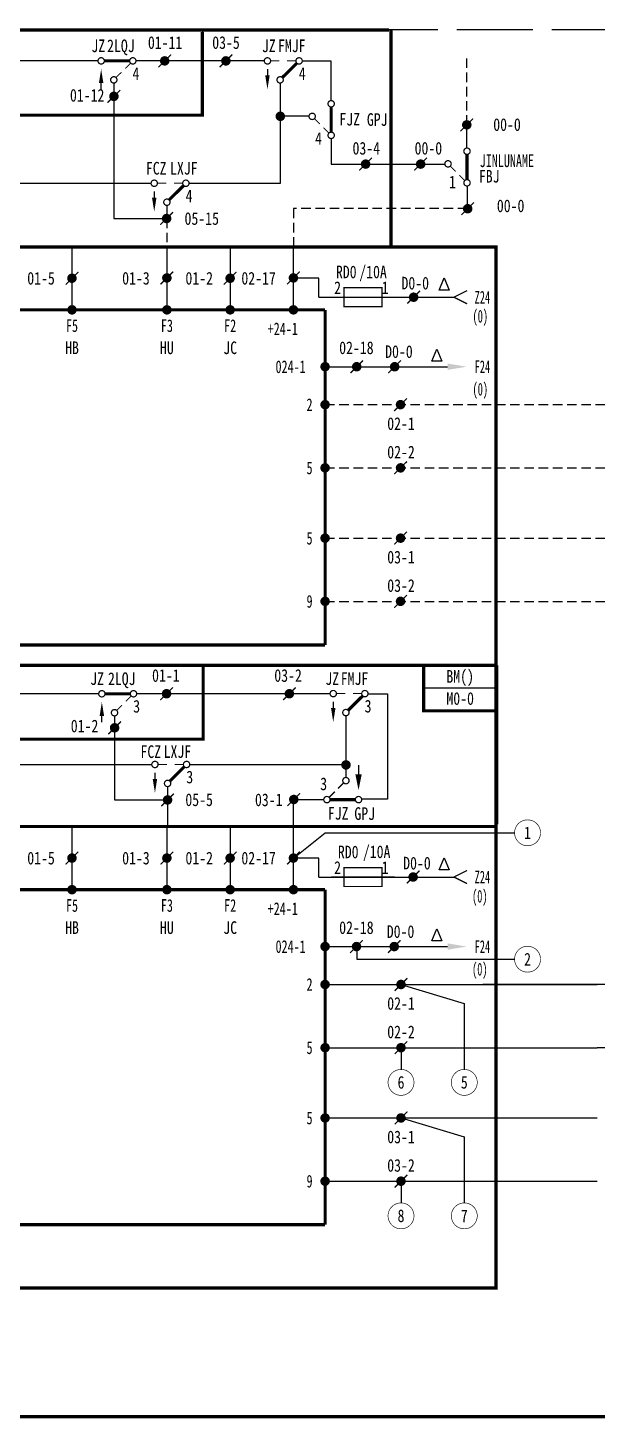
# Model space of a CAD drawing. Header units: millimetres. Extents: x -451 to 0, y -220 to 0.
# Drawn here: x -274.8 to -184.8, y -219.7 to 0.3 of the extents above; entities that cross this region are included whole.
import ezdxf
from ezdxf.enums import TextEntityAlignment as Align

# ---------------------------------------------------------------- set-up
doc = ezdxf.new("R2010")
doc.units = ezdxf.units.MM
doc.linetypes.add('ACAD_ISO02W100', pattern=[15, 12, -3])
doc.linetypes.add('DASHEDX2', pattern=[1.5, 1, -0.5])
for name, color, linetype in [('define', 7, 'Continuous'), ('hide', 7, 'Continuous'), ('tie', 7, 'Continuous')]:
    doc.layers.add(name, color=color, linetype=linetype)

# ---------------------------------------------------------------- blocks, each defined once
blk = doc.blocks.new('JY')
at = {"const_width": 0.75}
blk.add_lwpolyline([(0.375, 0, -1), (-0.375, 0, -1)], format="xyb", close=True, dxfattribs=at)
at = {"width": 0.7}
blk.add_attdef('Z20', text='', height=2, dxfattribs=at).set_placement((1.5, 0), align=Align.MIDDLE_LEFT)
blk = doc.blocks.new('JX')
at = {"const_width": 0.75}
blk.add_lwpolyline([(-0.375, 0, 1), (0.375, 0, 1)], format="xyb", close=True, dxfattribs=at)
at = {"width": 0.7}
blk.add_attdef('Z20', text='', height=2, dxfattribs=at).set_placement((0, -3.5), align=Align.CENTER)
blk = doc.blocks.new('D1')
at = {"const_width": 0.2}
for points in [[(0, 0.5, -1), (0, -0.5, -1), (0, 0.5)], [(5, 0.5, -1), (5, -0.5, -1), (5, 0.5)], [(3, -2.5, -1), (3, -3.5, -1), (3, -2.5)]]:
    blk.add_lwpolyline(points, format="xyb", dxfattribs=at)
for points, const_width in [([(4.5, 0), (0.5, 0)], 0.5), ([(1.25, -1.25), (0.31, -0.31)], 0.2), ([(2.68, -2.68), (1.75, -1.75)], 0.2)]:
    blk.add_lwpolyline(points, dxfattribs=dict(const_width=const_width))

msp = doc.modelspace()

# ---------------------------------------------------------------- linework, layer by layer
at = {"color": 7}
for p, q in [((-247.21, -0.31), (-247.21, -13.49)), ((-247.21, -13.49), (-377.73, -13.49)), ((-279.32, -24.26), (-255.32, -24.26)), ((-252.82, -27.77), (-252.82, -30.03)), ((-267.82, -34.29), (-267.82, -44.29)), ((-252.82, -34.29), (-252.82, -44.29)), ((-242.82, -34.29), (-242.82, -44.29)), ((-232.82, -44.29), (-232.82, -34.29)), ((-228.82, -39.29), (-232.82, -39.29)), ((-228.82, -42.29), (-228.82, -39.29)), ((-228.82, -42.29), (-207.45, -42.29)), ((-227.82, -53.29), (-208.45, -53.29)), ((-227.82, -59.29), (-227.82, -59.29)), ((-227.82, -69.29), (-227.82, -69.29)), ((-227.82, -80.41), (-227.82, -80.41)), ((-227.82, -90.41), (-227.82, -90.41)), ((-224.53, -108.52), (-224.53, -118.31)), ((-279.21, -116.22), (-255.21, -116.22)), ((-249.21, -116.22), (-224.53, -116.22)), ((-252.71, -119.73), (-252.71, -120.58)), ((-252.71, -120.23), (-252.71, -126.03)), ((-267.82, -126.03), (-267.82, -136.03)), ((-252.82, -126.03), (-252.82, -136.03)), ((-242.82, -126.03), (-242.82, -136.03)), ((-232.82, -136.03), (-232.82, -126.03)), ((-232.82, -131.03), (-227.82, -127.03)), ((-227.82, -127.03), (-197.82, -127.03)), ((-228.82, -131.03), (-232.82, -131.03)), ((-228.82, -134.03), (-228.82, -131.03)), ((-228.82, -134.03), (-207.45, -134.03)), ((-227.82, -145.03), (-208.45, -145.03)), ((-222.82, -145.03), (-222.82, -147.03)), ((-222.82, -147.03), (-197.82, -147.03)), ((-227.82, -151.03), (-227.82, -151.03)), ((-227.82, -151.03), (-184.82, -151.03)), ((-215.82, -151.03), (-205.82, -154.03)), ((-125.35, -151.03), (-184.82, -151.03)), ((-205.82, -154.03), (-205.82, -164.52)), ((-227.82, -161.03), (-227.82, -161.03)), ((-227.82, -161.03), (-184.82, -161.03)), ((-215.82, -161.03), (-215.82, -164.52)), ((-135.35, -161.03), (-184.82, -161.03)), ((-227.82, -172.15), (-227.82, -172.15)), ((-227.82, -172.15), (-184.82, -172.15)), ((-215.82, -172.15), (-205.82, -175.15)), ((-205.82, -175.15), (-205.82, -185.64)), ((-227.82, -182.15), (-227.82, -182.15)), ((-227.82, -182.15), (-184.82, -182.15)), ((-215.82, -182.15), (-215.82, -185.64))]:
    msp.add_line(p, q, dxfattribs=at)
for p, q in [((-263.71, -4.9), (-309.33, -4.9)), ((-237.43, -4.9), (-257.71, -4.9)), ((-205.34, -24.65), (-205.34, -28.28)), ((-263.6, -105.03), (-309.22, -105.03)), ((-226.95, -105.03), (-257.6, -105.03)), ((-200.71, -104.14), (-212.24, -104.14)), ((-184.82, -151.03), (-202.87, -151.03))]:
    msp.add_line(p, q)
at = {"linetype": 'DASHEDX2', "ltscale": 1.5}
for p, q in [((-205.41, -15.01), (-205.41, -4.48)), ((-252.82, -29.85), (-252.82, -34.07))]:
    msp.add_line(p, q, dxfattribs=at)
at = {"color": 7, "linetype": 'DASHEDX2', "ltscale": 1.5}
for p, q in [((-227.82, -59.29), (-177.59, -59.29)), ((-227.82, -69.29), (-177.59, -69.29)), ((-227.82, -80.41), (-177.59, -80.41)), ((-227.82, -90.41), (-177.59, -90.41))]:
    msp.add_line(p, q, dxfattribs=at)
at = {"color": 7}
for points, const_width in [([(-100.9, 0), (-100.9, -219.4), (-450.73, -219.4)], 0.5), ([(-217.41, 0.08), (-217.41, -34.34)], 0.5), ([(-247.21, -0.31), (-247.21, -13.49), (-406.01, -13.49), (-406.01, -34.34)], 0.5), ([(-262.71, -4.9), (-258.71, -4.9)], 0.5), ([(-258.56, -5.25), (-259.41, -6.1)], 0.15), ([(-236.43, -4.9), (-235.03, -4.9)], 0.15), ([(-232.28, -5.25), (-234.58, -7.54)], 0.5), ([(-233.83, -4.9), (-232.43, -4.9)], 0.15), ([(-260.01, -6.7), (-260.86, -7.54)], 0.15), ([(-254.32, -24.26), (-252.92, -24.26)], 0.15), ([(-251.72, -24.26), (-250.32, -24.26)], 0.15), ([(-250.17, -24.61), (-252.47, -26.9)], 0.5), ([(-247.1, -100.53), (-247.1, -112.21), (-377.79, -112.21), (-377.79, -100.46)], 0.5), ([(-212.25, -100.53), (-212.25, -107.74), (-200.72, -107.74)], 0.5), ([(-200.71, -100.53), (-200.71, -125.7)], 0.5), ([(-262.6, -105.03), (-258.6, -105.03)], 0.5), ([(-258.46, -105.39), (-259.3, -106.23)], 0.15), ([(-226.03, -105.01), (-224.63, -105.01)], 0.15), ([(-221.88, -105.37), (-224.17, -107.66)], 0.5), ([(-223.43, -105.01), (-222.03, -105.01)], 0.15), ([(-259.9, -106.83), (-260.75, -107.68)], 0.15), ([(-254.21, -116.22), (-252.81, -116.22)], 0.15), ([(-250.07, -116.57), (-252.36, -118.86)], 0.5), ([(-251.61, -116.22), (-250.21, -116.22)], 0.15), ([(-222.53, -117.78), (-222.53, -116.28)], 0.2), ([(-200.82, -126.03), (-200.82, -199.04), (-426.66, -199.04), (-426.66, -126.03), (-200.82, -126.03)], 0.5), ([(-415.82, -136.03), (-227.82, -136.03)], 0.5), ([(-227.82, -189.04), (-227.82, -136.03)], 0.5), ([(-415.82, -189.04), (-227.82, -189.04)], 0.5)]:
    msp.add_lwpolyline(points, dxfattribs=dict(at, const_width=const_width))
for points, const_width in [([(-263.71, -4.9, 1), (-262.71, -4.9, 1)], 0.2), ([(-258.71, -4.9, 1), (-257.71, -4.9, 1)], 0.2), ([(-237.43, -4.9, 1), (-236.43, -4.9, 1)], 0.2), ([(-232.43, -4.9, 1), (-231.43, -4.9, 1)], 0.2), ([(-261.71, -7.9, 1), (-260.71, -7.9, 1)], 0.2), ([(-235.43, -7.9, 1), (-234.43, -7.9, 1)], 0.2), ([(-234.52, -13.67, -1), (-235.27, -13.67, -1)], 0.75), ([(-255.32, -24.26, 1), (-254.32, -24.26, 1)], 0.2), ([(-250.32, -24.26, 1), (-249.32, -24.26, 1)], 0.2), ([(-253.32, -27.26, 1), (-252.32, -27.26, 1)], 0.2), ([(-263.6, -105.03, 1), (-262.6, -105.03, 1)], 0.2), ([(-258.6, -105.03, 1), (-257.6, -105.03, 1)], 0.2), ([(-227.03, -105.01, 1), (-226.03, -105.01, 1)], 0.2), ([(-222.03, -105.01, 1), (-221.03, -105.01, 1)], 0.2), ([(-261.6, -108.03, 1), (-260.6, -108.03, 1)], 0.2), ([(-225.03, -108.01, 1), (-224.03, -108.01, 1)], 0.2), ([(-255.21, -116.22, 1), (-254.21, -116.22, 1)], 0.2), ([(-250.21, -116.22, 1), (-249.21, -116.22, 1)], 0.2), ([(-224.14, -116.29, -1), (-224.89, -116.29, -1)], 0.75), ([(-253.21, -119.22, 1), (-252.21, -119.22, 1)], 0.2), ([(-193.77, -127.03, -1), (-197.87, -127.03, -1)], 0.1), ([(-193.77, -147.03, -1), (-197.87, -147.03, -1)], 0.1), ([(-213.77, -166.52, -1), (-217.87, -166.52, -1)], 0.1), ([(-203.77, -166.52, -1), (-207.87, -166.52, -1)], 0.1), ([(-213.77, -187.64, -1), (-217.87, -187.64, -1)], 0.1), ([(-203.77, -187.64, -1), (-207.87, -187.64, -1)], 0.1)]:
    msp.add_lwpolyline(points, format="xyb", close=True, dxfattribs=dict(at, const_width=const_width))
for points, const_width in [([(-254.16, -5.9), (-252.16, -3.9)], 0.2), ([(-244.49, -5.9), (-242.49, -3.9)], 0.2), ([(-262.2, -11.51), (-260.2, -9.51)], 0.2), ([(-226.86, -16.18), (-226.86, -12.18)], 0.5), ([(-228.66, -14.88), (-229.51, -14.03)], 0.15), ([(-206.42, -16.02), (-204.42, -14.02)], 0.2), ([(-227.21, -16.32), (-228.06, -15.48)], 0.15), ([(-205.39, -23.69), (-205.39, -19.69)], 0.5), ([(-222.42, -22.23), (-220.42, -20.23)], 0.2), ([(-213.72, -22.23), (-211.72, -20.23)], 0.2), ([(-207.19, -22.39), (-208.04, -21.55)], 0.15), ([(-205.75, -23.84), (-206.59, -22.99)], 0.15), ([(-206.28, -29.29), (-204.28, -27.29)], 0.2), ([(-253.87, -30.84), (-251.87, -28.84)], 0.2), ([(-268.82, -40.29), (-266.82, -38.29)], 0.2), ([(-253.82, -40.24), (-251.82, -38.24)], 0.2), ([(-243.82, -40.29), (-241.82, -38.29)], 0.2), ([(-233.82, -40.24), (-231.82, -38.24)], 0.2), ([(-214.82, -43.29), (-212.82, -41.29)], 0.2), ([(-205.38, -43.33), (-207.45, -42.29), (-205.38, -41.25)], 0.2), ([(-216.82, -42.29), (-226.82, -42.29)], 0.2), ([(-223.82, -54.29), (-221.82, -52.29)], 0.2), ([(-217.82, -54.29), (-215.82, -52.29)], 0.2), ([(-216.89, -60.29), (-214.89, -58.29)], 0.2), ([(-216.89, -70.29), (-214.89, -68.29)], 0.2), ([(-216.89, -81.41), (-214.89, -79.41)], 0.2), ([(-216.89, -91.41), (-214.89, -89.41)], 0.2), ([(-253.87, -106.03), (-251.87, -104.03)], 0.2), ([(-234.46, -106.03), (-232.46, -104.03)], 0.2), ([(-262.08, -111.42), (-260.08, -109.42)], 0.2), ([(-253.71, -122.83), (-251.71, -120.83)], 0.2), ([(-233.77, -122.76), (-231.77, -120.76)], 0.2), ([(-268.82, -132.03), (-266.82, -130.03)], 0.2), ([(-253.82, -132.03), (-251.82, -130.03)], 0.2), ([(-243.82, -132.03), (-241.82, -130.03)], 0.2), ([(-233.82, -132.03), (-231.82, -130.03)], 0.2), ([(-216.82, -134.03), (-226.82, -134.03)], 0.2), ([(-214.91, -135.03), (-212.91, -133.03)], 0.2), ([(-205.38, -135.07), (-207.45, -134.03), (-205.38, -132.99)], 0.2), ([(-223.85, -146.03), (-221.85, -144.03)], 0.2), ([(-217.89, -146.03), (-215.89, -144.03)], 0.2), ([(-216.82, -152.03), (-214.82, -150.03)], 0.2), ([(-216.82, -162.03), (-214.82, -160.03)], 0.2), ([(-216.82, -173.15), (-214.82, -171.15)], 0.2), ([(-216.82, -183.15), (-214.82, -181.15)], 0.2)]:
    msp.add_lwpolyline(points, dxfattribs=dict(const_width=const_width))
for points, const_width in [([(-253.54, -4.9, 1), (-252.79, -4.9, 1)], 0.75), ([(-243.87, -4.9, 1), (-243.12, -4.9, 1)], 0.75), ([(-261.57, -10.51, 1), (-260.82, -10.51, 1)], 0.75), ([(-230.36, -13.68, 1), (-229.36, -13.68, 1)], 0.2), ([(-227.36, -11.68, 1), (-226.36, -11.68, 1)], 0.2), ([(-205.8, -15.02, 1), (-205.05, -15.02, 1)], 0.75), ([(-227.36, -16.68, 1), (-226.36, -16.68, 1)], 0.2), ([(-205.89, -19.19, 1), (-204.89, -19.19, 1)], 0.2), ([(-221.79, -21.23, 1), (-221.04, -21.23, 1)], 0.75), ([(-213.09, -21.23, 1), (-212.34, -21.23, 1)], 0.75), ([(-208.89, -21.19, 1), (-207.89, -21.19, 1)], 0.2), ([(-205.89, -24.19, 1), (-204.89, -24.19, 1)], 0.2), ([(-205.66, -28.29, 1), (-204.91, -28.29, 1)], 0.75), ([(-253.24, -29.84, 1), (-252.49, -29.84, 1)], 0.75), ([(-268.2, -39.29, 1), (-267.45, -39.29, 1)], 0.75), ([(-253.2, -39.24, 1), (-252.45, -39.24, 1)], 0.75), ([(-243.2, -39.29, 1), (-242.45, -39.29, 1)], 0.75), ([(-233.2, -39.24, 1), (-232.45, -39.24, 1)], 0.75), ([(-214.2, -42.29, 1), (-213.45, -42.29, 1)], 0.75), ([(-223.2, -53.29, 1), (-222.45, -53.29, 1)], 0.75), ([(-217.2, -53.29, 1), (-216.45, -53.29, 1)], 0.75), ([(-216.27, -59.29, 1), (-215.52, -59.29, 1)], 0.75), ([(-216.27, -69.29, 1), (-215.52, -69.29, 1)], 0.75), ([(-216.27, -80.41, 1), (-215.52, -80.41, 1)], 0.75), ([(-216.27, -90.41, 1), (-215.52, -90.41, 1)], 0.75), ([(-253.25, -105.03, 1), (-252.5, -105.03, 1)], 0.75), ([(-233.84, -105.03, 1), (-233.09, -105.03, 1)], 0.75), ([(-261.46, -110.42, 1), (-260.71, -110.42, 1)], 0.75), ([(-253.09, -121.83, 1), (-252.34, -121.83, 1)], 0.75), ([(-233.14, -121.76, 1), (-232.39, -121.76, 1)], 0.75), ([(-268.2, -131.03, 1), (-267.45, -131.03, 1)], 0.75), ([(-253.2, -131.03, 1), (-252.45, -131.03, 1)], 0.75), ([(-243.2, -131.03, 1), (-242.45, -131.03, 1)], 0.75), ([(-233.2, -131.03, 1), (-232.45, -131.03, 1)], 0.75), ([(-214.28, -134.03, 1), (-213.53, -134.03, 1)], 0.75), ([(-223.23, -145.03, 1), (-222.48, -145.03, 1)], 0.75), ([(-217.27, -145.03, 1), (-216.52, -145.03, 1)], 0.75), ([(-216.2, -151.03, 1), (-215.45, -151.03, 1)], 0.75), ([(-216.2, -161.03, 1), (-215.45, -161.03, 1)], 0.75), ([(-216.2, -172.15, 1), (-215.45, -172.15, 1)], 0.75), ([(-216.2, -182.15, 1), (-215.45, -182.15, 1)], 0.75)]:
    msp.add_lwpolyline(points, format="xyb", close=True, dxfattribs=dict(const_width=const_width))
for points in [[(-263.21, -6.2, 0, 0.7, 0), (-263.21, -8.4, 0.7, 0.7, 0)], [(-236.93, -9.4, 0, 0.7, 0), (-236.93, -7.2, 0.7, 0.7, 0)], [(-254.82, -28.76, 0, 0.7, 0), (-254.82, -26.56, 0.7, 0.7, 0)], [(-263.1, -106.33, 0, 0.7, 0), (-263.1, -108.53, 0.7, 0.7, 0)], [(-226.53, -109.51, 0, 0.7, 0), (-226.53, -107.31, 0.7, 0.7, 0)], [(-254.71, -120.72, 0, 0.7, 0), (-254.71, -118.52, 0.7, 0.7, 0)]]:
    msp.add_lwpolyline(points, format="xyseb", dxfattribs=at)
for points in [[(-236.93, -6.2), (-236.93, -7.2)], [(-263.21, -9.4), (-263.21, -8.4)], [(-254.82, -25.56), (-254.82, -26.56)], [(-226.53, -106.31), (-226.53, -107.31)], [(-263.1, -109.53), (-263.1, -108.53)], [(-254.71, -117.52), (-254.71, -118.52)]]:
    msp.add_lwpolyline(points, dxfattribs=at)
for points in [[(-226.86, -11.18), (-226.86, -4.92), (-231.43, -4.92)], [(-261.2, -8.4), (-261.2, -29.84), (-252.77, -29.84)], [(-234.9, -8.45), (-234.9, -24.28), (-249.29, -24.28)], [(-230.38, -13.67), (-234.9, -13.67)], [(-205.41, -18.69), (-205.41, -15.01)], [(-226.85, -17.2), (-226.85, -21.23), (-208.88, -21.23)], [(-221.01, -105.03), (-217.97, -105.03), (-217.97, -121.73), (-222.07, -121.73)], [(-261.08, -108.56), (-261.08, -121.8), (-252.82, -121.8)], [(-232.82, -126.03), (-232.82, -121.74), (-228.11, -121.74)]]:
    msp.add_lwpolyline(points)
for points in [[(-228.86, -9.48, 0, 0, 0), (-228.86, -10.48, 0.8, 0, 0), (-228.86, -12.68, 0, 0, 0)], [(-207.39, -20.19, 0, 0, 0), (-207.39, -19.19, 0.8, 0, 0), (-207.39, -16.99, 0, 0, 0)]]:
    msp.add_lwpolyline(points, format="xyseb")
at = {"linetype": 'DASHEDX2', "ltscale": 1.5}
msp.add_lwpolyline([(-205.34, -28.28), (-232.82, -28.28), (-232.82, -34.16)], dxfattribs=at)
at = {"color": 7, "const_width": 0.5}
msp.add_lwpolyline([(-200.82, -100.53), (-426.66, -100.53), (-426.66, -34.34), (-200.82, -34.34)], close=True, dxfattribs=at)
at = {"const_width": 0.2}
for points in [[(-221.82, -40.79), (-218.82, -40.79), (-218.82, -43.79), (-224.82, -43.79), (-224.82, -40.79)], [(-221.82, -132.53), (-218.82, -132.53), (-218.82, -135.53), (-224.82, -135.53), (-224.82, -132.53)]]:
    msp.add_lwpolyline(points, close=True, dxfattribs=at)
at = {"color": 7, "linetype": 'DASHEDX2', "ltscale": 1.5, "const_width": 0.5}
for points in [[(-415.82, -44.29), (-227.82, -44.29)], [(-227.82, -97.31), (-227.82, -44.29)], [(-415.82, -97.31), (-227.82, -97.31)]]:
    msp.add_lwpolyline(points, dxfattribs=at)
for points in [[(-208.45, -52.79), (-208.45, -53.79), (-205.45, -53.29)], [(-208.45, -144.53), (-208.45, -145.53), (-205.45, -145.03)]]:
    msp.add_solid(points)
at = {"color": 7}
msp.add_solid([(-223.03, -117.78), (-222.03, -117.78), (-222.53, -120.28)], dxfattribs=at)
at = {"layer": 'define'}
for p, q in [((-209.79, -41.15), (-209, -39.24)), ((-209, -39.24), (-208.21, -41.15)), ((-208.21, -41.15), (-209.79, -41.15)), ((-210.94, -52.4), (-210.15, -50.49)), ((-210.15, -50.49), (-209.36, -52.4)), ((-209.36, -52.4), (-210.94, -52.4)), ((-209.79, -132.88), (-209, -130.97)), ((-209, -130.97), (-208.21, -132.88)), ((-208.21, -132.88), (-209.79, -132.88)), ((-210.94, -144.14), (-210.15, -142.23)), ((-210.15, -142.23), (-209.36, -144.14)), ((-209.36, -144.14), (-210.94, -144.14))]:
    msp.add_line(p, q, dxfattribs=at)
at = {"layer": 'define', "const_width": 0.5}
for points in [[(-217.72, 0), (-450.73, 0), (-450.73, -100.53)], [(-200.82, -100.53), (-200.82, -126.03), (-450.73, -126.03), (-450.73, -100.53), (-200.82, -100.53)]]:
    msp.add_lwpolyline(points, dxfattribs=at)
at = {"layer": 'hide', "linetype": 'ACAD_ISO02W100'}
msp.add_lwpolyline([(0, 0), (-450.73, 0), (-450.73, -219.4), (0, -219.4)], close=True, dxfattribs=at)

# ---------------------------------------------------------------- block references
at = {"color": 7}
ref = msp.add_blockref('JX', (-267.82, -44.29), dxfattribs=dict(at, xscale=-1))
ref.add_attrib('Z20', 'F5', dxfattribs={"height": 2, "width": 0.7}).set_placement((-267.82, -47.79), align=Align.CENTER)
ref = msp.add_blockref('JX', (-252.82, -44.29), dxfattribs=dict(at, xscale=-1))
ref.add_attrib('Z20', 'F3', dxfattribs={"height": 2, "width": 0.7}).set_placement((-252.82, -47.79), align=Align.CENTER)
ref = msp.add_blockref('JX', (-242.82, -44.29), dxfattribs=dict(at, xscale=-1))
ref.add_attrib('Z20', 'F2', dxfattribs={"height": 2, "width": 0.7}).set_placement((-242.82, -47.79), align=Align.CENTER)
ref = msp.add_blockref('JY', (-232.82, -44.29), dxfattribs=dict(at, xscale=-1))
ref.add_attrib('Z20', '+24-1', dxfattribs={"height": 2, "width": 0.7}).set_placement((-236.89, -47.29), align=Align.MIDDLE_LEFT)
ref = msp.add_blockref('JY', (-227.82, -53.29), dxfattribs=at)
ref.add_attrib('Z20', '024-1', dxfattribs={"height": 2, "width": 0.7}).set_placement((-235.65, -53.29), align=Align.MIDDLE_LEFT)
ref = msp.add_blockref('JY', (-227.82, -59.29), dxfattribs=at)
ref.add_attrib('Z20', '2', dxfattribs={"height": 2, "width": 0.7}).set_placement((-230.75, -59.29), align=Align.MIDDLE_LEFT)
ref = msp.add_blockref('JY', (-227.82, -69.29), dxfattribs=at)
ref.add_attrib('Z20', '5', dxfattribs={"height": 2, "width": 0.7}).set_placement((-230.75, -69.29), align=Align.MIDDLE_LEFT)
ref = msp.add_blockref('JY', (-227.82, -80.41), dxfattribs=at)
ref.add_attrib('Z20', '5', dxfattribs={"height": 2, "width": 0.7}).set_placement((-230.75, -80.41), align=Align.MIDDLE_LEFT)
ref = msp.add_blockref('JY', (-227.82, -90.41), dxfattribs=at)
ref.add_attrib('Z20', '9', dxfattribs={"height": 2, "width": 0.7}).set_placement((-230.75, -90.41), align=Align.MIDDLE_LEFT)
at = {"color": 7, "xscale": -1, "rotation": 180}
msp.add_blockref('D1', (-227.53, -121.78), dxfattribs=at)
at = {"color": 7}
ref = msp.add_blockref('JX', (-267.82, -136.03), dxfattribs=dict(at, xscale=-1))
ref.add_attrib('Z20', 'F5', dxfattribs={"height": 2, "width": 0.7}).set_placement((-267.82, -139.53), align=Align.CENTER)
ref = msp.add_blockref('JX', (-252.82, -136.03), dxfattribs=dict(at, xscale=-1))
ref.add_attrib('Z20', 'F3', dxfattribs={"height": 2, "width": 0.7}).set_placement((-252.82, -139.53), align=Align.CENTER)
ref = msp.add_blockref('JX', (-242.82, -136.03), dxfattribs=dict(at, xscale=-1))
ref.add_attrib('Z20', 'F2', dxfattribs={"height": 2, "width": 0.7}).set_placement((-242.82, -139.53), align=Align.CENTER)
ref = msp.add_blockref('JY', (-232.82, -136.03), dxfattribs=dict(at, xscale=-1))
ref.add_attrib('Z20', '+24-1', dxfattribs={"height": 2, "width": 0.7}).set_placement((-236.89, -139.03), align=Align.MIDDLE_LEFT)
ref = msp.add_blockref('JY', (-227.82, -145.03), dxfattribs=at)
ref.add_attrib('Z20', '024-1', dxfattribs={"height": 2, "width": 0.7}).set_placement((-235.65, -145.03), align=Align.MIDDLE_LEFT)
ref = msp.add_blockref('JY', (-227.82, -151.03), dxfattribs=at)
ref.add_attrib('Z20', '2', dxfattribs={"height": 2, "width": 0.7}).set_placement((-230.75, -151.03), align=Align.MIDDLE_LEFT)
ref = msp.add_blockref('JY', (-227.82, -161.03), dxfattribs=at)
ref.add_attrib('Z20', '5', dxfattribs={"height": 2, "width": 0.7}).set_placement((-230.75, -161.03), align=Align.MIDDLE_LEFT)
ref = msp.add_blockref('JY', (-227.82, -172.15), dxfattribs=at)
ref.add_attrib('Z20', '5', dxfattribs={"height": 2, "width": 0.7}).set_placement((-230.75, -172.15), align=Align.MIDDLE_LEFT)
ref = msp.add_blockref('JY', (-227.82, -182.15), dxfattribs=at)
ref.add_attrib('Z20', '9', dxfattribs={"height": 2, "width": 0.7}).set_placement((-230.75, -182.15), align=Align.MIDDLE_LEFT)

# ---------------------------------------------------------------- texts
at = {"color": 4, "width": 0.8}
for s, p in [('JZ', (-262.58, -3.51)), ('JZ', (-235.62, -3.51)), ('FJZ', (-222.29, -15.12)), ('FCZ', (-252.88, -22.88)), ('RD0', (-222.84, -39.29))]:
    msp.add_text(s, height=2, dxfattribs=at).set_placement(p, align=Align.RIGHT)
at = {"color": 7, "width": 0.8}
for s, p in [('2LQJ', (-262.27, -3.51)), ('FMJF', (-235.26, -3.51)), ('LXJF', (-252.32, -22.88)), ('1', (-208.24, -25.07)), ('01-5', (-274.89, -40.29)), ('01-3', (-259.89, -40.29)), ('01-2', (-249.89, -40.29)), ('02-17', (-241.05, -40.29)), ('2', (-226.39, -41.79)), ('2LQJ', (-262.13, -103.65)), ('FMJF', (-225.34, -103.63)), ('LXJF', (-253.34, -115.17)), ('3', (-228.59, -120.28)), ('2', (-226.39, -133.53))]:
    msp.add_text(s, height=2, dxfattribs=at).set_placement(p)
for s, p in [('01-11', (-253.1, -3)), ('03-5', (-243.48, -3)), ('FBJ', (-201.88, -24.15)), ('/10A', (-220.24, -39.29)), ('HB', (-267.82, -51.29)), ('HU', (-252.82, -51.29)), ('JC', (-242.82, -51.29)), ('02-1', (-215.82, -63.29)), ('02-2', (-215.82, -67.79)), ('03-1', (-215.82, -84.41)), ('03-2', (-215.82, -88.91)), ('GPJ', (-221.56, -124.99)), ('/10A', (-219.67, -131.03)), ('HB', (-267.82, -143.03)), ('HU', (-252.82, -143.03)), ('JC', (-242.82, -143.03))]:
    msp.add_text(s, height=2, dxfattribs=at).set_placement(p, align=Align.CENTER)
for s, p in [('4', (-257.71, -6.9)), ('4', (-231.43, -6.9)), ('4', (-249.32, -26.26)), ('3', (-257.6, -107.03)), ('3', (-221.03, -107.01)), ('3', (-249.21, -118.22)), ('1', (-195.82, -127.03)), ('2', (-195.82, -147.03)), ('6', (-215.82, -166.52)), ('5', (-205.82, -166.52)), ('8', (-215.82, -187.64)), ('7', (-205.82, -187.64))]:
    msp.add_text(s, height=2, dxfattribs=at).set_placement(p, align=Align.MIDDLE)
for s, p in [('01-12', (-262.7, -10.34)), ('03-4', (-219.13, -18.72)), ('05-15', (-244.59, -29.84)), ('02-18', (-220.15, -50.29)), ('02-18', (-220.15, -142.03))]:
    msp.add_text(s, height=2, dxfattribs=at).set_placement(p, align=Align.MIDDLE_RIGHT)
at = {"width": 0.8}
msp.add_text('GPJ', height=2, dxfattribs=at).set_placement((-217.95, -14.18), align=Align.MIDDLE_RIGHT)
at = {"color": 4, "width": 0.8}
for p in [(-196.89, -14.98), (-209.32, -18.72), (-196.32, -27.83)]:
    msp.add_text('00-0', height=2, dxfattribs=at).set_placement(p, align=Align.MIDDLE_RIGHT)
at = {"width": 0.8}
msp.add_text('4', height=2, dxfattribs=at).set_placement((-228.86, -17.18), align=Align.MIDDLE)
at = {"color": 4, "width": 0.7}
msp.add_text('JINLUNAME', height=2, dxfattribs=at).set_placement((-199.09, -20.72), align=Align.MIDDLE)
at = {"color": 4}
for s, width, p in [('D0-0', 0.8, (-213.57, -41.06)), ('(0)', 0.6, (-203.29, -46.3)), ('D0-0', 0.8, (-216.15, -51.9)), ('(0)', 0.6, (-203.29, -57.84))]:
    msp.add_text(s, height=2, dxfattribs=dict(at, width=width)).set_placement(p, align=Align.CENTER)
at = {"color": 7}
for s, width, p in [('1', 0.8, (-217.79, -41.79)), ('Z24', 0.6, (-201.73, -43.29)), ('F24', 0.6, (-201.73, -54.29)), ('1', 0.8, (-217.79, -133.53)), ('Z24', 0.6, (-201.73, -135.03)), ('F24', 0.6, (-201.73, -146.03))]:
    msp.add_text(s, height=2, dxfattribs=dict(at, width=width)).set_placement(p, align=Align.RIGHT)
at = {"color": 3, "width": 0.8}
msp.add_text('BM()', height=2, dxfattribs=at).set_placement((-206.47, -102.44), align=Align.MIDDLE)
for s, p in [('JZ', (-262.76, -103.63)), ('JZ', (-225.6, -103.63)), ('FCZ', (-253.73, -115.19)), ('FJZ', (-224.12, -124.95)), ('RD0', (-222.53, -131.06))]:
    msp.add_text(s, height=2, dxfattribs=at).set_placement(p, align=Align.RIGHT)
at = {"color": 5, "width": 0.8}
msp.add_text('M0-0', height=2, dxfattribs=at).set_placement((-206.47, -105.8), align=Align.MIDDLE)
at = {"color": 3, "width": 0.8}
for s, p in [('01-5', (-274.89, -132.03)), ('01-2', (-249.89, -132.03))]:
    msp.add_text(s, height=2, dxfattribs=at).set_placement(p)
at = {"color": 3}
for s, width, p in [('D0-0', 0.8, (-213.3, -132.83)), ('(0)', 0.6, (-203.37, -138.07)), ('D0-0', 0.8, (-215.89, -143.66)), ('(0)', 0.6, (-203.37, -149.61))]:
    msp.add_text(s, height=2, dxfattribs=dict(at, width=width)).set_placement(p, align=Align.CENTER)
at = {"layer": 'tie', "color": 3, "width": 0.8}
for s, p in [('01-1', (-252.99, -103.14)), ('03-2', (-233.67, -103.14)), ('02-1', (-215.82, -155.03)), ('02-2', (-215.82, -159.53)), ('03-1', (-215.82, -176.15)), ('03-2', (-215.82, -180.65))]:
    msp.add_text(s, height=2, dxfattribs=at).set_placement(p, align=Align.CENTER)
for s, p in [('01-2', (-263.66, -110.13)), ('05-5', (-245.55, -121.8)), ('03-1', (-234.55, -121.81))]:
    msp.add_text(s, height=2, dxfattribs=at).set_placement(p, align=Align.MIDDLE_RIGHT)
for s, p in [('01-3', (-259.89, -132.03)), ('02-17', (-241.05, -132.03))]:
    msp.add_text(s, height=2, dxfattribs=at).set_placement(p)

doc.saveas('drawing.dxf')
